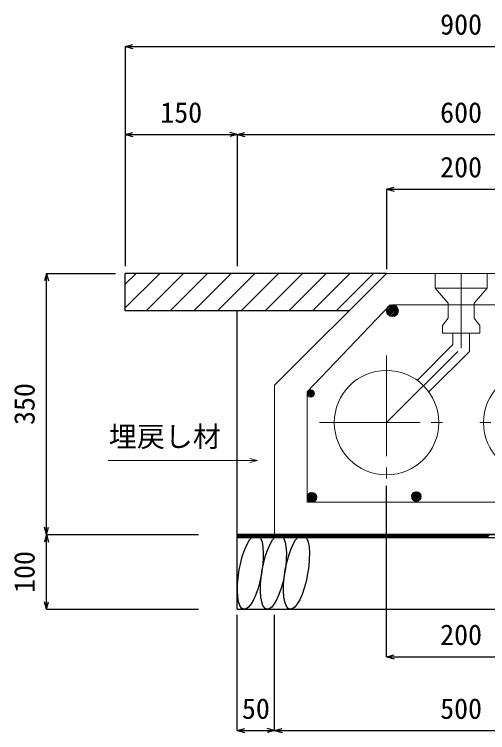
# Model space of a CAD drawing. Units: millimetres, scale not verified. Extents: x -9755 to 16726, y -7413 to 2028.
# Drawn here: x 6095 to 6729, y -166 to 796 of the extents above; entities that cross this region are included whole.
import ezdxf
from ezdxf.enums import TextEntityAlignment as Align

# ---------------------------------------------------------------- set-up
doc = ezdxf.new("R2010")
doc.units = ezdxf.units.MM
doc.header["$LTSCALE"] = 15
doc.linetypes.add('CHAIN2', pattern=[12, 9, -1, 1, -1])
doc.layers.add('0-1_ブロック', color=2, linetype='Continuous', lineweight=18)
doc.layers.add('0-A', color=7, linetype='Continuous', lineweight=18)
for name, color, linetype in [('0-3_鉄筋', 7, 'Continuous'), ('0-5_ｼﾞｮｲﾝﾄ詳細図', 7, 'Continuous'), ('0-6_寸法', 4, 'Continuous'), ('0-B', 4, 'Continuous')]:
    doc.layers.add(name, color=color, linetype=linetype)
doc.styles.add('ＭＳ ゴシック', font='')
doc.styles.get('ＭＳ ゴシック').set_extended_font_data('MS Gothic')

msp = doc.modelspace()

# ---------------------------------------------------------------- linework, layer by layer
at = {"layer": '0-1_ブロック', "color": 3}
for p, q in [((6593.8, 449.43), (6443.8, 299.43)), ((6593.8, 449.43), (6793.8, 449.43)), ((6443.8, 99.43), (6443.8, 299.43))]:
    msp.add_line(p, q, dxfattribs=at)
at = {"layer": '0-1_ブロック', "color": 7}
for p, q in [((6658.8, 429.43), (6658.8, 449.43)), ((6728.8, 429.43), (6728.8, 449.43)), ((6658.8, 429.43), (6676.3, 409.43)), ((6728.8, 429.43), (6658.8, 429.43)), ((6676.3, 389.43), (6676.3, 409.43)), ((6676.3, 389.43), (6668.8, 379.43)), ((6711.3, 389.43), (6718.8, 379.43)), ((6668.8, 369.43), (6668.8, 379.43)), ((6718.8, 369.43), (6718.8, 379.43)), ((6718.8, 369.43), (6668.8, 369.43)), ((6682.8, 353.99), (6682.8, 369.49)), ((6704.8, 344.88), (6704.8, 369.49)), ((6634.9, 306.1), (6682.8, 353.99)), ((6650.46, 290.54), (6704.8, 344.88))]:
    msp.add_line(p, q, dxfattribs=at)
at = {"layer": '0-1_ブロック', "color": 7, "linetype": 'CHAIN2'}
for p, q in [((6693.8, 449.43), (6693.8, 349.43)), ((6593.8, 249.43), (6693.8, 349.43)), ((6593.8, 339.43), (6593.8, 159.43)), ((6503.8, 249.43), (6683.8, 249.43)), ((6883.8, 249.43), (6703.8, 249.43))]:
    msp.add_line(p, q, dxfattribs=at)
at = {"layer": '0-1_ブロック'}
for p, q in [((6598.58, 407.43), (6487.3, 290.62)), ((6593.82, 398.93), (6602.31, 407.42)), ((6594, 401.24), (6600, 407.23)), ((6594.14, 397.13), (6604.11, 407.09)), ((6594.76, 395.63), (6605.6, 406.47)), ((6595.61, 394.36), (6606.87, 405.62)), ((6596.67, 393.3), (6607.94, 404.56)), ((6601.8, 407.43), (6785.8, 407.43)), ((6597.93, 392.43), (6608.8, 403.3)), ((6599.42, 391.8), (6609.44, 401.82)), ((6601.2, 391.46), (6609.78, 400.04)), ((6603.47, 391.61), (6609.62, 397.76)), ((6487.3, 142.93), (6487.3, 290.62)), ((6487.3, 142.93), (6487.3, 290.62)), ((6493.08, 283.5), (6487.33, 289.25)), ((6494.65, 284.05), (6487.87, 290.83)), ((6495.86, 284.96), (6488.79, 292.03)), ((6496.74, 286.21), (6490.03, 292.91)), ((6497.22, 287.84), (6491.66, 293.4)), ((6496.91, 290.28), (6494.1, 293.08)), ((6490.81, 283.65), (6487.48, 286.98)), ((6487.3, 149.18), (6494.05, 155.93)), ((6487.43, 150.72), (6492.51, 155.81)), ((6487.47, 147.94), (6495.3, 155.76)), ((6487.82, 146.87), (6496.36, 155.41)), ((6488.31, 145.95), (6497.28, 154.92)), ((6488.52, 153.23), (6490.01, 154.71)), ((6488.92, 145.14), (6498.09, 154.31)), ((6627.3, 150.18), (6634.05, 156.93)), ((6627.43, 151.72), (6632.51, 156.81)), ((6627.47, 148.94), (6635.3, 156.76)), ((6627.82, 147.87), (6636.36, 156.41)), ((6628.31, 146.95), (6637.28, 155.92)), ((6628.52, 154.23), (6630.01, 155.71)), ((6628.92, 146.14), (6638.09, 155.31)), ((6629.64, 145.44), (6638.79, 154.6)), ((6489.64, 144.44), (6498.79, 153.6)), ((6490.46, 143.86), (6499.38, 152.77)), ((6491.41, 143.39), (6499.84, 151.82)), ((6492.5, 143.07), (6500.17, 150.73)), ((6493.78, 142.93), (6500.3, 149.45)), ((6495.4, 143.13), (6500.1, 147.84)), ((6630.46, 144.86), (6639.38, 153.77)), ((6631.41, 144.39), (6639.84, 152.82)), ((6632.5, 144.07), (6640.17, 151.73)), ((6633.78, 143.93), (6640.3, 150.45)), ((6635.4, 144.13), (6640.1, 148.84)), ((6487.3, 142.93), (6900.3, 142.93))]:
    msp.add_line(p, q, dxfattribs=at)
at = {"layer": '0-1_ブロック', "color": 7}
msp.add_lwpolyline([(6711.3, 389.43), (6711.3, 409.43), (6728.8, 429.43)], dxfattribs=at)
at = {"layer": '0-1_ブロック', "color": 3}
msp.add_lwpolyline([(6443.8, 99.43), (6943.8, 99.43), (6943.8, 299.43)], dxfattribs=at)
at = {"layer": '0-1_ブロック'}
for centre, radius in [((6601.8, 399.43), 8), ((6492.26, 288.43), 5), ((6493.8, 149.43), 6.5), ((6633.8, 150.43), 6.5)]:
    msp.add_circle(centre, radius, dxfattribs=at)
at = {"layer": '0-1_ブロック', "color": 7}
for centre in [(6593.8, 249.43), (6793.8, 249.43)]:
    msp.add_circle(centre, 70, dxfattribs=at)
at = {"layer": '0-3_鉄筋'}
for p, q in [((6243.8, 399.43), (6243.8, 449.43)), ((6593.8, 449.43), (6243.8, 449.43)), ((6243.8, 403.09), (6290.14, 449.43)), ((6243.8, 434.91), (6258.32, 449.43)), ((6271.96, 399.43), (6321.96, 449.43)), ((6303.78, 399.43), (6353.78, 449.43)), ((6335.6, 399.43), (6385.6, 449.43)), ((6367.42, 399.43), (6417.42, 449.43)), ((6399.24, 399.43), (6449.24, 449.43)), ((6431.06, 399.43), (6481.06, 449.43)), ((6462.88, 399.43), (6512.88, 449.43)), ((6494.7, 399.43), (6544.7, 449.43)), ((6526.52, 399.43), (6576.52, 449.43)), ((6593.8, 449.43), (6543.8, 399.43)), ((6543.8, 399.43), (6243.8, 399.43)), ((6393.8, 99.43), (6393.8, 399.43))]:
    msp.add_line(p, q, dxfattribs=at)
at = {"layer": '0-5_ｼﾞｮｲﾝﾄ詳細図'}
for p, q in [((6393.8, -0.57), (6393.8, 99.43)), ((6993.8, 99.43), (6393.8, 99.43)), ((6393.8, -0.57), (6993.8, -0.57))]:
    msp.add_line(p, q, dxfattribs=at)
for centre in [(6411.32, 49.44), (6442.22, 49.44), (6473.13, 49.44)]:
    msp.add_ellipse(centre, major_axis=(8.81, 49.96), ratio=0.3, dxfattribs=at)
at = {"layer": '0-6_寸法'}
for p, q in [((6243.8, 753.48), (6253.94, 756.2)), ((6243.8, 753.48), (7143.8, 753.48)), ((6243.8, 753.48), (6253.94, 750.76)), ((6243.8, 753.48), (6243.8, 635.53)), ((6243.8, 635.53), (6253.94, 638.25)), ((6243.8, 635.53), (6393.8, 635.53)), ((6243.8, 635.53), (6253.94, 632.82)), ((6243.8, 635.53), (6243.8, 459.09)), ((6393.8, 635.53), (6383.66, 638.25)), ((6393.8, 635.53), (6383.66, 632.82)), ((6393.8, 635.53), (6403.94, 638.25)), ((6393.8, 635.53), (6393.8, 459.09)), ((6393.8, 635.53), (6993.8, 635.53)), ((6393.8, 635.53), (6403.94, 632.82)), ((6593.8, 562.33), (6603.94, 565.05)), ((6593.8, 562.33), (6793.8, 562.33)), ((6593.8, 562.33), (6603.94, 559.61)), ((6593.8, 562.33), (6593.8, 455.23)), ((6138.03, 449.43), (6135.31, 439.29)), ((6138.03, 99.43), (6138.03, 449.43)), ((6138.03, 449.43), (6140.74, 439.29)), ((6138.03, 449.43), (6230.48, 449.43)), ((6593.8, -64.17), (6593.8, 164.82)), ((6138.03, 99.43), (6135.31, 109.58)), ((6138.03, 99.43), (6140.74, 109.58)), ((6138.03, 99.43), (6135.31, 89.29)), ((6138.03, -0.57), (6138.03, 99.43)), ((6138.03, 99.43), (6140.74, 89.29)), ((6138.03, 99.43), (6341.94, 99.43)), ((6138.03, -0.57), (6135.31, 9.58)), ((6138.03, -0.57), (6140.74, 9.58)), ((6138.03, -0.57), (6341.94, -0.57)), ((6393.8, -163.11), (6393.8, -7.97)), ((6443.8, -163.11), (6443.8, -7.97)), ((6443.8, -163.11), (6443.8, -7.97)), ((6443.8, -163.11), (6443.8, -7.97)), ((6593.8, -64.17), (6603.94, -61.45)), ((6593.8, -64.17), (6793.8, -64.17)), ((6593.8, -64.17), (6603.94, -66.89)), ((6393.8, -163.11), (6403.94, -160.39)), ((6393.8, -163.11), (6443.8, -163.11)), ((6393.8, -163.11), (6403.94, -165.83)), ((6443.8, -163.11), (6433.66, -160.39)), ((6443.8, -163.11), (6433.66, -165.83)), ((6443.8, -163.11), (6453.94, -160.39)), ((6443.8, -163.11), (6943.8, -163.11)), ((6443.8, -163.11), (6453.94, -165.83))]:
    msp.add_line(p, q, dxfattribs=at)
at = {"layer": '0-A'}
msp.add_line((6420.89, 198.78), (6410.74, 201.49), dxfattribs=at)
msp.add_lwpolyline([(6221.02, 198.78), (6420.89, 198.78), (6410.74, 196.06)], dxfattribs=at)
at = {"layer": '0-B'}
for p, q in [((6393.8, 96.23), (6397.01, 99.43)), ((6393.8, 98.35), (6394.88, 99.43)), ((6394.63, 94.93), (6399.13, 99.43)), ((6396.75, 94.93), (6401.25, 99.43)), ((6398.87, 94.93), (6403.37, 99.43)), ((6400.99, 94.93), (6405.49, 99.43)), ((6403.11, 94.93), (6407.61, 99.43)), ((6405.23, 94.93), (6409.73, 99.43)), ((6407.36, 94.93), (6411.86, 99.43)), ((6409.48, 94.93), (6413.98, 99.43)), ((6411.6, 94.93), (6416.1, 99.43)), ((6413.72, 94.93), (6418.22, 99.43)), ((6415.84, 94.93), (6420.34, 99.43)), ((6417.96, 94.93), (6422.46, 99.43)), ((6420.08, 94.93), (6424.58, 99.43)), ((6422.2, 94.93), (6426.7, 99.43)), ((6424.33, 94.93), (6428.83, 99.43)), ((6426.45, 94.93), (6430.95, 99.43)), ((6428.57, 94.93), (6433.07, 99.43)), ((6430.69, 94.93), (6435.19, 99.43)), ((6432.81, 94.93), (6437.31, 99.43)), ((6434.93, 94.93), (6439.43, 99.43)), ((6437.05, 94.93), (6441.55, 99.43)), ((6439.18, 94.93), (6443.68, 99.43)), ((6441.3, 94.93), (6445.8, 99.43)), ((6443.42, 94.93), (6447.92, 99.43)), ((6445.54, 94.93), (6450.04, 99.43)), ((6447.66, 94.93), (6452.16, 99.43)), ((6449.78, 94.93), (6454.28, 99.43)), ((6451.9, 94.93), (6456.4, 99.43)), ((6454.02, 94.93), (6458.52, 99.43)), ((6456.15, 94.93), (6460.65, 99.43)), ((6458.27, 94.93), (6462.77, 99.43)), ((6460.39, 94.93), (6464.89, 99.43)), ((6462.51, 94.93), (6467.01, 99.43)), ((6464.63, 94.93), (6469.13, 99.43)), ((6466.75, 94.93), (6471.25, 99.43)), ((6468.87, 94.93), (6473.37, 99.43)), ((6470.99, 94.93), (6475.49, 99.43)), ((6473.12, 94.93), (6477.62, 99.43)), ((6475.24, 94.93), (6479.74, 99.43)), ((6477.36, 94.93), (6481.86, 99.43)), ((6479.48, 94.93), (6483.98, 99.43)), ((6481.6, 94.93), (6486.1, 99.43)), ((6483.72, 94.93), (6488.22, 99.43)), ((6485.84, 94.93), (6490.34, 99.43)), ((6487.97, 94.93), (6492.47, 99.43)), ((6490.09, 94.93), (6494.59, 99.43)), ((6492.21, 94.93), (6496.71, 99.43)), ((6494.33, 94.93), (6498.83, 99.43)), ((6496.45, 94.93), (6500.95, 99.43)), ((6498.57, 94.93), (6503.07, 99.43)), ((6500.69, 94.93), (6505.19, 99.43)), ((6502.81, 94.93), (6507.31, 99.43)), ((6504.94, 94.93), (6509.44, 99.43)), ((6507.06, 94.93), (6511.56, 99.43)), ((6509.18, 94.93), (6513.68, 99.43)), ((6511.3, 94.93), (6515.8, 99.43)), ((6513.42, 94.93), (6517.92, 99.43)), ((6515.54, 94.93), (6520.04, 99.43)), ((6517.66, 94.93), (6522.16, 99.43)), ((6519.79, 94.93), (6524.29, 99.43)), ((6521.91, 94.93), (6526.41, 99.43)), ((6524.03, 94.93), (6528.53, 99.43)), ((6526.15, 94.93), (6530.65, 99.43)), ((6528.27, 94.93), (6532.77, 99.43)), ((6530.39, 94.93), (6534.89, 99.43)), ((6532.51, 94.93), (6537.01, 99.43)), ((6534.63, 94.93), (6539.13, 99.43)), ((6536.76, 94.93), (6541.26, 99.43)), ((6538.88, 94.93), (6543.38, 99.43)), ((6541, 94.93), (6545.5, 99.43)), ((6543.12, 94.93), (6547.62, 99.43)), ((6545.24, 94.93), (6549.74, 99.43)), ((6547.36, 94.93), (6551.86, 99.43)), ((6549.48, 94.93), (6553.98, 99.43)), ((6551.61, 94.93), (6556.11, 99.43)), ((6553.73, 94.93), (6558.23, 99.43)), ((6555.85, 94.93), (6560.35, 99.43)), ((6557.97, 94.93), (6562.47, 99.43)), ((6560.09, 94.93), (6564.59, 99.43)), ((6562.21, 94.93), (6566.71, 99.43)), ((6564.33, 94.93), (6568.83, 99.43)), ((6566.45, 94.93), (6570.95, 99.43)), ((6568.58, 94.93), (6573.08, 99.43)), ((6570.7, 94.93), (6575.2, 99.43)), ((6572.82, 94.93), (6577.32, 99.43)), ((6574.94, 94.93), (6579.44, 99.43)), ((6577.06, 94.93), (6581.56, 99.43)), ((6579.18, 94.93), (6583.68, 99.43)), ((6581.3, 94.93), (6585.8, 99.43)), ((6583.42, 94.93), (6587.92, 99.43)), ((6585.55, 94.93), (6590.05, 99.43)), ((6587.67, 94.93), (6592.17, 99.43)), ((6589.79, 94.93), (6594.29, 99.43)), ((6591.91, 94.93), (6596.41, 99.43)), ((6594.03, 94.93), (6598.53, 99.43)), ((6596.15, 94.93), (6600.65, 99.43)), ((6598.27, 94.93), (6602.77, 99.43)), ((6600.4, 94.93), (6604.9, 99.43)), ((6602.52, 94.93), (6607.02, 99.43)), ((6604.64, 94.93), (6609.14, 99.43)), ((6606.76, 94.93), (6611.26, 99.43)), ((6608.88, 94.93), (6613.38, 99.43)), ((6611, 94.93), (6615.5, 99.43)), ((6613.12, 94.93), (6617.62, 99.43)), ((6615.24, 94.93), (6619.74, 99.43)), ((6617.37, 94.93), (6621.87, 99.43)), ((6619.49, 94.93), (6623.99, 99.43)), ((6621.61, 94.93), (6626.11, 99.43)), ((6623.73, 94.93), (6628.23, 99.43)), ((6625.85, 94.93), (6630.35, 99.43)), ((6627.97, 94.93), (6632.47, 99.43)), ((6630.09, 94.93), (6634.59, 99.43)), ((6632.22, 94.93), (6636.72, 99.43)), ((6634.34, 94.93), (6638.84, 99.43)), ((6636.46, 94.93), (6640.96, 99.43)), ((6638.58, 94.93), (6643.08, 99.43)), ((6640.7, 94.93), (6645.2, 99.43)), ((6642.82, 94.93), (6647.32, 99.43)), ((6644.94, 94.93), (6649.44, 99.43)), ((6647.06, 94.93), (6651.56, 99.43)), ((6649.19, 94.93), (6653.69, 99.43)), ((6651.31, 94.93), (6655.81, 99.43)), ((6653.43, 94.93), (6657.93, 99.43)), ((6655.55, 94.93), (6660.05, 99.43)), ((6657.67, 94.93), (6662.17, 99.43)), ((6659.79, 94.93), (6664.29, 99.43)), ((6661.91, 94.93), (6666.41, 99.43)), ((6664.03, 94.93), (6668.53, 99.43)), ((6666.16, 94.93), (6670.66, 99.43)), ((6668.28, 94.93), (6672.78, 99.43)), ((6670.4, 94.93), (6674.9, 99.43)), ((6672.52, 94.93), (6677.02, 99.43)), ((6674.64, 94.93), (6679.14, 99.43)), ((6676.76, 94.93), (6681.26, 99.43)), ((6678.88, 94.93), (6683.38, 99.43)), ((6681.01, 94.93), (6685.51, 99.43)), ((6683.13, 94.93), (6687.63, 99.43)), ((6685.25, 94.93), (6689.75, 99.43)), ((6687.37, 94.93), (6691.87, 99.43)), ((6689.49, 94.93), (6693.99, 99.43)), ((6691.61, 94.93), (6696.11, 99.43)), ((6693.73, 94.93), (6698.23, 99.43)), ((6695.85, 94.93), (6700.35, 99.43)), ((6697.98, 94.93), (6702.48, 99.43)), ((6700.1, 94.93), (6704.6, 99.43)), ((6702.22, 94.93), (6706.72, 99.43)), ((6704.34, 94.93), (6708.84, 99.43)), ((6706.46, 94.93), (6710.96, 99.43)), ((6708.58, 94.93), (6713.08, 99.43)), ((6710.7, 94.93), (6715.2, 99.43)), ((6712.83, 94.93), (6717.33, 99.43)), ((6714.95, 94.93), (6719.45, 99.43)), ((6717.07, 94.93), (6721.57, 99.43)), ((6719.19, 94.93), (6723.69, 99.43)), ((6721.31, 94.93), (6725.81, 99.43)), ((6723.43, 94.93), (6727.93, 99.43)), ((6725.55, 94.93), (6730.05, 99.43)), ((6727.67, 94.93), (6732.17, 99.43))]:
    msp.add_line(p, q, dxfattribs=at)
msp.add_lwpolyline([(6393.8, 99.43), (6993.8, 99.43), (6993.8, 94.93), (6393.8, 94.93)], close=True, dxfattribs=at)

# ---------------------------------------------------------------- texts
at = {"layer": '0-6_寸法', "style": 'ＭＳ ゴシック'}
for s, p in [('900', (6665.67, 760.98)), ('150', (6290.67, 643.03)), ('600', (6665.67, 643.03)), ('200', (6665.67, 569.83)), ('200', (6665.67, -56.67)), ('50', (6400.05, -155.61)), ('500', (6665.67, -155.61))]:
    msp.add_text(s, height=27.49, dxfattribs=at).set_placement(p, align=Align.BOTTOM_LEFT)
for s, p in [('350', (6130.53, 246.31)), ('100', (6130.53, 21.31))]:
    msp.add_text(s, height=27.49, rotation=90, dxfattribs=at).set_placement(p, align=Align.BOTTOM_LEFT)
at = {"layer": '0-A', "color": 4, "style": 'ＭＳ ゴシック'}
msp.add_text('埋戻し材', height=27.49, dxfattribs=at).set_placement((6221.78, 208.77), align=Align.BOTTOM_LEFT)

doc.saveas('drawing.dxf')
